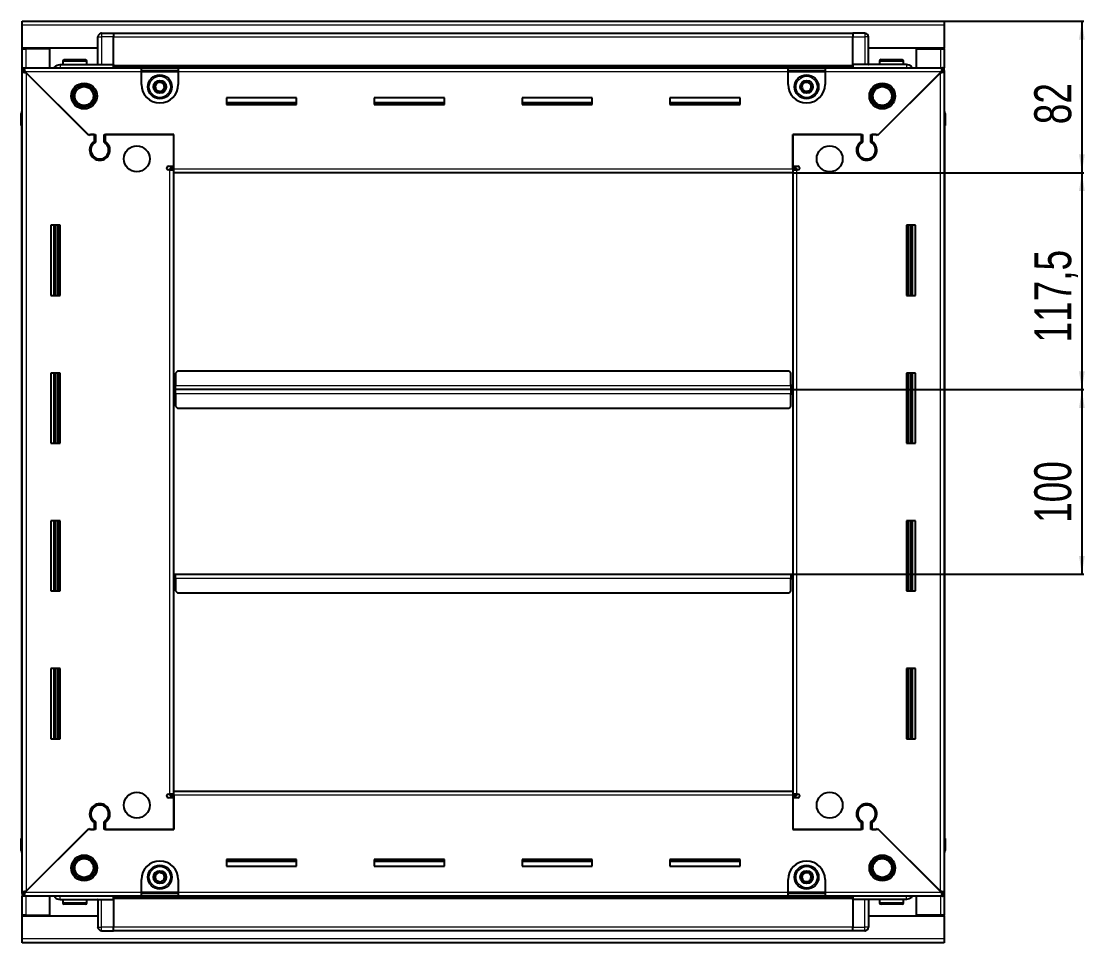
# Model space of a CAD drawing. Header units: millimetres. Extents: x 927 to 4141, y -1069 to 1542.
# Drawn here: x 3565 to 4141, y 899 to 1398 of the extents above; entities that cross this region are included whole.
import ezdxf

# ---------------------------------------------------------------- set-up
doc = ezdxf.new("R2010")
doc.units = ezdxf.units.MM
doc.layers.add('FORMAT', color=7, linetype='Continuous')
doc.styles.add('SLDTEXTSTYLE0', font='TXT', dxfattribs={"width": 0.75})
doc.dimstyles.new('SLDDIMSTYLE0', dxfattribs={"dimtxt": 20, "dimasz": 10, "dimexe": 0, "dimexo": 0.0625, "dimgap": 5, "dimtad": 2, "dimdec": 1, "dimrnd": 1e-09, "dimzin": 12, "dimdsep": 46, "dimtxsty": 'SLDTEXTSTYLE0', "dimsah": 1, "dimcen": 0.09, "dimadec": 0, "dimazin": 3, "dimtfac": 1, "dimtofl": 0, "dimtmove": 0, "dimatfit": 3, "dimfxl": 0, "dimfrac": 2, "dimtolj": 1, "dimtzin": 12, "dimarcsym": 0})

# ---------------------------------------------------------------- blocks, each defined once
blk = doc.blocks.new('_D_5')
at = {"layer": 'FORMAT'}
for p, q in [((4064.67, 1397.66), (4140.16, 1397.66)), ((4139.16, 1397.66), (4139.16, 1315.66)), ((3982.67, 1315.66), (4140.16, 1315.66))]:
    blk.add_line(p, q, dxfattribs=at)
for points in [[(4139.16, 1397.66), (4137.62, 1387.66), (4140.7, 1387.66)], [(4139.16, 1315.66), (4140.7, 1325.66), (4137.62, 1325.66)]]:
    blk.add_solid(points, dxfattribs=at)
at = {"layer": 'FORMAT', "insert": (4113.38, 1341.88), "char_height": 20, "attachment_point": 1, "rotation": 90, "style": 'SLDTEXTSTYLE0'}
blk.add_mtext('82', dxfattribs=at)
blk = doc.blocks.new('_D_6')
at = {"layer": 'FORMAT'}
for p, q in [((3982.67, 1315.66), (4140.16, 1315.66)), ((4139.16, 1315.66), (4139.16, 1198.16)), ((3981.67, 1198.16), (4140.16, 1198.16))]:
    blk.add_line(p, q, dxfattribs=at)
for points in [[(4139.16, 1315.66), (4137.62, 1305.66), (4140.7, 1305.66)], [(4139.16, 1198.16), (4140.7, 1208.16), (4137.62, 1208.16)]]:
    blk.add_solid(points, dxfattribs=at)
at = {"layer": 'FORMAT', "insert": (4113.38, 1223.66), "char_height": 20, "attachment_point": 1, "rotation": 90, "style": 'SLDTEXTSTYLE0'}
blk.add_mtext('117,5', dxfattribs=at)
blk = doc.blocks.new('_D_7')
at = {"layer": 'FORMAT'}
for p, q in [((3981.67, 1198.16), (4140.16, 1198.16)), ((4139.16, 1198.16), (4139.16, 1098.16)), ((3981.67, 1098.16), (4140.16, 1098.16))]:
    blk.add_line(p, q, dxfattribs=at)
for points in [[(4139.16, 1198.16), (4137.62, 1188.16), (4140.7, 1188.16)], [(4139.16, 1098.16), (4140.7, 1108.16), (4137.62, 1108.16)]]:
    blk.add_solid(points, dxfattribs=at)
at = {"layer": 'FORMAT', "insert": (4113.38, 1125.99), "char_height": 20, "attachment_point": 1, "rotation": 90, "style": 'SLDTEXTSTYLE0'}
blk.add_mtext('100', dxfattribs=at)

msp = doc.modelspace()

# ---------------------------------------------------------------- linework, layer by layer
at = {"color": 7, "linetype": 'Continuous', "lineweight": 25}
for p, q in [((3565.66, 1395.56), (3565.66, 1397.66)), ((3565.66, 1397.66), (4064.66, 1397.66)), ((3565.66, 1383.16), (3565.66, 1395.56)), ((4064.66, 1397.66), (4064.66, 1395.56)), ((4064.66, 1395.56), (4064.66, 1383.16)), ((3606.66, 1374.16), (3606.66, 1389.16)), ((3607.34, 1390.66), (3607.34, 1390.66)), ((3608.66, 1391.16), (3615.16, 1391.16)), ((3608.66, 1391.16), (3615.16, 1391.16)), ((3615.16, 1391.16), (3615.16, 1391.16)), ((3615.16, 1391.16), (3615.16, 1391.16)), ((3615.16, 1391.16), (3615.16, 1389.16)), ((4015.16, 1391.01), (3615.16, 1391.01)), ((3615.16, 1374.16), (3615.16, 1389.16)), ((4015.16, 1391.16), (4015.16, 1391.16)), ((4021.66, 1391.16), (4015.16, 1391.16)), ((4021.66, 1391.16), (4015.16, 1391.16)), ((4015.16, 1391.16), (4015.16, 1389.16)), ((4015.16, 1374.16), (4015.16, 1389.16)), ((4023.66, 1389.16), (4023.66, 1389.16)), ((4023.66, 1374.16), (4023.66, 1389.16)), ((3606.66, 1383.16), (3565.66, 1383.16)), ((3565.66, 1382.66), (3565.66, 1383.16)), ((3565.66, 1372.41), (3565.66, 1382.66)), ((3565.66, 1382.66), (3567.76, 1382.66)), ((3567.16, 1382.66), (3567.16, 1383.16)), ((3580.66, 1382.66), (3567.76, 1382.66)), ((3580.66, 1372.41), (3580.66, 1382.66)), ((4064.66, 1383.16), (4023.66, 1383.16)), ((4049.66, 1372.41), (4049.66, 1382.66)), ((4049.66, 1382.66), (4062.56, 1382.66)), ((4062.56, 1382.66), (4064.66, 1382.66)), ((4063.16, 1382.66), (4063.16, 1383.16)), ((4064.66, 1382.66), (4064.66, 1383.16)), ((4064.66, 1382.66), (4064.66, 1372.41)), ((3587.66, 1376.06), (3587.66, 1374.16)), ((3588.46, 1376.86), (3599.86, 1376.86)), ((3600.66, 1374.16), (3600.66, 1376.06)), ((4029.66, 1376.06), (4029.66, 1374.16)), ((4030.46, 1376.86), (4041.86, 1376.86)), ((4042.66, 1374.16), (4042.66, 1376.06)), ((3565.66, 1370.91), (3565.66, 1372.41)), ((3565.66, 1372.41), (3566.66, 1372.41)), ((3565.66, 1370.41), (3565.66, 1370.91)), ((3565.66, 1370.91), (3566.66, 1370.91)), ((3565.66, 925.91), (3565.66, 1370.41)), ((3567.16, 1370.41), (3565.66, 1370.41)), ((3566.66, 1370.91), (3566.66, 1372.41)), ((3566.66, 1372.41), (3630.16, 1372.41)), ((3567.26, 1370.31), (3601.16, 1336.41)), ((3601.86, 1335.71), (3567.76, 1369.81)), ((3586.16, 1374.16), (3615.16, 1374.16)), ((3615.09, 1372.41), (3615.16, 1374.13)), ((3615.16, 1374.16), (3615.16, 1373.66)), ((3615.16, 1373.01), (4015.16, 1373.01)), ((3630.16, 1370.31), (3630.16, 1372.41)), ((3630.16, 1372.41), (3650.16, 1372.41)), ((3630.16, 1370.91), (3650.16, 1370.91)), ((3630.16, 1363.41), (3630.16, 1370.31)), ((3650.16, 1372.41), (3980.16, 1372.41)), ((3650.16, 1372.41), (3650.16, 1370.31)), ((3650.16, 1370.31), (3650.16, 1363.41)), ((3980.16, 1370.31), (3980.16, 1372.41)), ((3980.16, 1372.41), (4000.16, 1372.41)), ((3980.16, 1370.91), (4000.16, 1370.91)), ((3980.16, 1363.41), (3980.16, 1370.31)), ((4000.16, 1372.41), (4063.66, 1372.41)), ((4000.16, 1372.41), (4000.16, 1370.31)), ((4000.16, 1370.31), (4000.16, 1363.41)), ((4015.16, 1374.16), (4015.16, 1373.66)), ((4044.16, 1374.16), (4015.16, 1374.16)), ((4015.16, 1374.13), (4015.24, 1372.41)), ((4062.56, 1369.81), (4028.46, 1335.71)), ((4029.16, 1336.41), (4063.06, 1370.31)), ((4063.16, 1370.41), (4064.66, 1370.41)), ((4063.66, 1370.91), (4063.66, 1372.41)), ((4063.66, 1372.41), (4064.66, 1372.41)), ((4063.66, 1370.91), (4064.66, 1370.91)), ((4064.66, 1370.91), (4064.66, 1372.41)), ((4064.66, 1370.91), (4064.66, 1370.41)), ((4064.66, 1370.41), (4064.66, 925.91)), ((3714.16, 1356.16), (3676.16, 1356.16)), ((3676.16, 1356.16), (3676.16, 1352.66)), ((3714.16, 1353.41), (3676.16, 1353.41)), ((3676.16, 1352.66), (3714.16, 1352.66)), ((3714.16, 1352.66), (3714.16, 1356.16)), ((3794.16, 1356.16), (3756.16, 1356.16)), ((3756.16, 1356.16), (3756.16, 1352.66)), ((3794.16, 1353.41), (3756.16, 1353.41)), ((3756.16, 1352.66), (3794.16, 1352.66)), ((3794.16, 1352.66), (3794.16, 1356.16)), ((3874.16, 1356.16), (3836.16, 1356.16)), ((3836.16, 1356.16), (3836.16, 1352.66)), ((3874.16, 1353.41), (3836.16, 1353.41)), ((3836.16, 1352.66), (3874.16, 1352.66)), ((3874.16, 1352.66), (3874.16, 1356.16)), ((3954.16, 1356.16), (3916.16, 1356.16)), ((3916.16, 1356.16), (3916.16, 1352.66)), ((3954.16, 1353.41), (3916.16, 1353.41)), ((3916.16, 1352.66), (3954.16, 1352.66)), ((3954.16, 1352.66), (3954.16, 1356.16)), ((3565.16, 1347.66), (3565.16, 1341.16)), ((3565.16, 1341.16), (3565.16, 1347.66)), ((4064.66, 1348.98), (4064.66, 1348.98)), ((4065.16, 1347.66), (4065.16, 1341.16)), ((4065.16, 1341.16), (4065.16, 1347.66)), ((3565.16, 1341.16), (3565.16, 1341.16)), ((3565.66, 1341.16), (3565.16, 1341.16)), ((3565.31, 1341.16), (3565.31, 955.16)), ((4064.66, 1341.16), (4065.16, 1341.16)), ((4065.01, 955.16), (4065.01, 1341.16)), ((4065.16, 1341.16), (4065.16, 1341.16)), ((4065.16, 1341.16), (4065.16, 1341.16)), ((3601.16, 1336.41), (3605.36, 1336.41)), ((3602.56, 1336.41), (3601.86, 1335.71)), ((3604.66, 1336.41), (3602.56, 1336.41)), ((3604.66, 1336.41), (3604.66, 1332.52)), ((3605.36, 1336.41), (3605.36, 1332.12)), ((3609.96, 1336.41), (3647.66, 1336.41)), ((3609.96, 1332.12), (3609.96, 1336.41)), ((3610.66, 1332.52), (3610.66, 1336.41)), ((3647.66, 1336.41), (3610.66, 1336.41)), ((3647.66, 1317.76), (3647.66, 1336.41)), ((3647.66, 1319.16), (3647.66, 1336.41)), ((3982.66, 1336.41), (4020.36, 1336.41)), ((3982.66, 1317.76), (3982.66, 1336.41)), ((3982.66, 1336.41), (3982.66, 1319.16)), ((4019.66, 1336.41), (3982.66, 1336.41)), ((4019.66, 1336.41), (4019.66, 1332.52)), ((4020.36, 1336.41), (4020.36, 1332.12)), ((4024.96, 1336.41), (4029.16, 1336.41)), ((4024.96, 1332.12), (4024.96, 1336.41)), ((4027.76, 1336.41), (4025.66, 1336.41)), ((4025.66, 1332.52), (4025.66, 1336.41)), ((4028.46, 1335.71), (4027.76, 1336.41)), ((3605.66, 1323.55), (3605.66, 1322.79)), ((3644.81, 1319.16), (3647.66, 1319.16)), ((3647.66, 1318.16), (3645.66, 1318.16)), ((3645.66, 1318.16), (3645.66, 1317.16)), ((3982.66, 1319.16), (3985.51, 1319.16)), ((3984.66, 1318.16), (3982.66, 1318.16)), ((3984.66, 1317.16), (3984.66, 1318.16)), ((4024.66, 1323.55), (4024.66, 1322.79)), ((3645.56, 1317.16), (3644.81, 1317.16)), ((3645.56, 1317.16), (3647.66, 1317.16)), ((3647.66, 1315.66), (3647.66, 1317.76)), ((3982.66, 1315.66), (3647.66, 1315.66)), ((3647.66, 980.66), (3647.66, 1315.66)), ((3982.66, 1317.76), (3982.66, 1315.66)), ((3982.66, 1317.16), (3984.76, 1317.16)), ((3982.66, 1315.66), (3982.66, 980.66)), ((3985.51, 1317.16), (3984.76, 1317.16)), ((3586.16, 1287.16), (3581.16, 1287.16)), ((3581.16, 1287.16), (3581.16, 1249.16)), ((3583.31, 1249.16), (3583.31, 1287.16)), ((3585.1, 1249.16), (3585.1, 1287.16)), ((3585.14, 1249.16), (3585.14, 1287.16)), ((3586.16, 1249.16), (3586.16, 1287.16)), ((4044.16, 1287.16), (4044.16, 1249.16)), ((4049.16, 1287.16), (4044.16, 1287.16)), ((4045.18, 1287.16), (4045.18, 1249.16)), ((4045.22, 1287.16), (4045.22, 1249.16)), ((4047.01, 1287.16), (4047.01, 1249.16)), ((4049.16, 1249.16), (4049.16, 1287.16)), ((3581.16, 1249.16), (3586.16, 1249.16)), ((4044.16, 1249.16), (4049.16, 1249.16)), ((3586.16, 1207.16), (3581.16, 1207.16)), ((3581.16, 1207.16), (3581.16, 1169.16)), ((3583.31, 1169.16), (3583.31, 1207.16)), ((3585.1, 1169.16), (3585.1, 1207.16)), ((3585.14, 1169.16), (3585.14, 1207.16)), ((3586.16, 1169.16), (3586.16, 1207.16)), ((3649.66, 1208.16), (3648.66, 1207.16)), ((3648.66, 1207.16), (3648.66, 1200.26)), ((3980.66, 1208.16), (3649.66, 1208.16)), ((3981.66, 1207.16), (3980.66, 1208.16)), ((3981.66, 1200.26), (3981.66, 1207.16)), ((4044.16, 1207.16), (4044.16, 1169.16)), ((4049.16, 1207.16), (4044.16, 1207.16)), ((4045.18, 1207.16), (4045.18, 1169.16)), ((4045.22, 1207.16), (4045.22, 1169.16)), ((4047.01, 1207.16), (4047.01, 1169.16)), ((4049.16, 1169.16), (4049.16, 1207.16)), ((3648.41, 1198.16), (3647.66, 1198.16)), ((3648.66, 1201.01), (3648.41, 1201.01)), ((3648.41, 1201.01), (3648.41, 1198.16)), ((3648.41, 1198.16), (3648.41, 1195.31)), ((3648.66, 1198.16), (3648.66, 1200.26)), ((3981.66, 1198.16), (3648.66, 1198.16)), ((3648.66, 1196.06), (3648.66, 1198.16)), ((3981.91, 1201.01), (3981.66, 1201.01)), ((3981.66, 1200.26), (3981.66, 1198.16)), ((3981.66, 1198.16), (3981.66, 1196.06)), ((3981.91, 1198.16), (3981.91, 1201.01)), ((3982.66, 1198.16), (3981.91, 1198.16)), ((3981.91, 1195.31), (3981.91, 1198.16)), ((3648.41, 1195.31), (3648.66, 1195.31)), ((3648.66, 1196.06), (3648.66, 1189.16)), ((3981.66, 1189.16), (3981.66, 1196.06)), ((3981.66, 1195.31), (3981.91, 1195.31)), ((3648.66, 1189.16), (3649.66, 1188.16)), ((3649.66, 1188.16), (3980.66, 1188.16)), ((3980.66, 1188.16), (3981.66, 1189.16)), ((3581.16, 1169.16), (3586.16, 1169.16)), ((4044.16, 1169.16), (4049.16, 1169.16)), ((3586.16, 1127.16), (3581.16, 1127.16)), ((3581.16, 1127.16), (3581.16, 1089.16)), ((3583.31, 1089.16), (3583.31, 1127.16)), ((3585.1, 1089.16), (3585.1, 1127.16)), ((3585.14, 1089.16), (3585.14, 1127.16)), ((3586.16, 1089.16), (3586.16, 1127.16)), ((4044.16, 1127.16), (4044.16, 1089.16)), ((4049.16, 1127.16), (4044.16, 1127.16)), ((4045.18, 1127.16), (4045.18, 1089.16)), ((4045.22, 1127.16), (4045.22, 1089.16)), ((4047.01, 1127.16), (4047.01, 1089.16)), ((4049.16, 1089.16), (4049.16, 1127.16)), ((3647.66, 1098.16), (3648.41, 1098.16)), ((3648.41, 1098.16), (3648.41, 1095.31)), ((3648.41, 1095.31), (3648.66, 1095.31)), ((3648.66, 1096.06), (3648.66, 1098.16)), ((3648.66, 1098.16), (3981.66, 1098.16)), ((3648.66, 1096.06), (3648.66, 1089.16)), ((3981.66, 1098.16), (3981.66, 1096.06)), ((3981.66, 1089.16), (3981.66, 1096.06)), ((3981.66, 1095.31), (3981.91, 1095.31)), ((3981.91, 1095.31), (3981.91, 1098.16)), ((3981.91, 1098.16), (3982.66, 1098.16)), ((3581.16, 1089.16), (3586.16, 1089.16)), ((3648.66, 1089.16), (3649.66, 1088.16)), ((3649.66, 1088.16), (3980.66, 1088.16)), ((3980.66, 1088.16), (3981.66, 1089.16)), ((4044.16, 1089.16), (4049.16, 1089.16)), ((3586.16, 1047.16), (3581.16, 1047.16)), ((3581.16, 1047.16), (3581.16, 1009.16)), ((3583.31, 1009.16), (3583.31, 1047.16)), ((3585.1, 1009.16), (3585.1, 1047.16)), ((3585.14, 1009.16), (3585.14, 1047.16)), ((3586.16, 1009.16), (3586.16, 1047.16)), ((4044.16, 1047.16), (4044.16, 1009.16)), ((4049.16, 1047.16), (4044.16, 1047.16)), ((4045.18, 1047.16), (4045.18, 1009.16)), ((4045.22, 1047.16), (4045.22, 1009.16)), ((4047.01, 1047.16), (4047.01, 1009.16)), ((4049.16, 1009.16), (4049.16, 1047.16)), ((3581.16, 1009.16), (3586.16, 1009.16)), ((4044.16, 1009.16), (4049.16, 1009.16)), ((3644.81, 979.16), (3645.56, 979.16)), ((3647.66, 979.16), (3645.56, 979.16)), ((3645.66, 979.16), (3645.66, 978.16)), ((3647.66, 978.56), (3647.66, 980.66)), ((3647.66, 980.66), (3982.66, 980.66)), ((3647.66, 978.56), (3647.66, 959.91)), ((3982.66, 980.66), (3982.66, 978.56)), ((3984.76, 979.16), (3982.66, 979.16)), ((3982.66, 978.56), (3982.66, 959.91)), ((3984.66, 978.16), (3984.66, 979.16)), ((3984.76, 979.16), (3985.51, 979.16)), ((3605.66, 973.53), (3605.66, 972.77)), ((3647.66, 977.16), (3644.81, 977.16)), ((3645.66, 978.16), (3647.66, 978.16)), ((3647.66, 959.91), (3647.66, 977.16)), ((3982.66, 978.16), (3984.66, 978.16)), ((3982.66, 977.16), (3982.66, 959.91)), ((3985.51, 977.16), (3982.66, 977.16)), ((4024.66, 973.53), (4024.66, 972.77)), ((3604.66, 963.8), (3604.66, 959.91)), ((3605.36, 964.2), (3605.36, 959.91)), ((3609.96, 959.91), (3609.96, 964.2)), ((3610.66, 959.91), (3610.66, 963.8)), ((4019.66, 963.8), (4019.66, 959.91)), ((4020.36, 964.2), (4020.36, 959.91)), ((4024.96, 959.91), (4024.96, 964.2)), ((4025.66, 959.91), (4025.66, 963.8)), ((3601.16, 959.91), (3567.26, 926.01)), ((3567.76, 926.51), (3601.86, 960.61)), ((3605.36, 959.91), (3601.16, 959.91)), ((3601.86, 960.61), (3602.56, 959.91)), ((3602.56, 959.91), (3604.66, 959.91)), ((3647.66, 959.91), (3609.96, 959.91)), ((3610.66, 959.91), (3647.66, 959.91)), ((4020.36, 959.91), (3982.66, 959.91)), ((3982.66, 959.91), (4019.66, 959.91)), ((4029.16, 959.91), (4024.96, 959.91)), ((4025.66, 959.91), (4027.76, 959.91)), ((4027.76, 959.91), (4028.46, 960.61)), ((4028.46, 960.61), (4062.56, 926.51)), ((4063.06, 926.01), (4029.16, 959.91)), ((3565.16, 955.16), (3565.16, 955.16)), ((3565.16, 948.66), (3565.16, 955.16)), ((3565.16, 955.16), (3565.16, 955.16)), ((3565.16, 955.16), (3565.16, 948.66)), ((3565.66, 955.16), (3565.16, 955.16)), ((4064.66, 955.16), (4065.16, 955.16)), ((4065.16, 955.16), (4065.16, 955.16)), ((4065.16, 948.66), (4065.16, 955.16)), ((4065.16, 955.16), (4065.16, 948.66)), ((3565.66, 947.34), (3565.66, 947.34)), ((3714.16, 943.66), (3676.16, 943.66)), ((3676.16, 943.66), (3676.16, 940.16)), ((3676.16, 942.91), (3714.16, 942.91)), ((3676.16, 940.16), (3714.16, 940.16)), ((3714.16, 940.16), (3714.16, 943.66)), ((3794.16, 943.66), (3756.16, 943.66)), ((3756.16, 943.66), (3756.16, 940.16)), ((3756.16, 942.91), (3794.16, 942.91)), ((3756.16, 940.16), (3794.16, 940.16)), ((3794.16, 940.16), (3794.16, 943.66)), ((3874.16, 943.66), (3836.16, 943.66)), ((3836.16, 943.66), (3836.16, 940.16)), ((3836.16, 942.91), (3874.16, 942.91)), ((3836.16, 940.16), (3874.16, 940.16)), ((3874.16, 940.16), (3874.16, 943.66)), ((3954.16, 943.66), (3916.16, 943.66)), ((3916.16, 943.66), (3916.16, 940.16)), ((3916.16, 942.91), (3954.16, 942.91)), ((3916.16, 940.16), (3954.16, 940.16)), ((3954.16, 940.16), (3954.16, 943.66)), ((3630.16, 926.01), (3630.16, 932.91)), ((3650.16, 932.91), (3650.16, 926.01)), ((3980.16, 926.01), (3980.16, 932.91)), ((4000.16, 932.91), (4000.16, 926.01)), ((3565.66, 925.41), (3565.66, 925.91)), ((3567.16, 925.91), (3565.66, 925.91)), ((3565.66, 925.41), (3565.66, 923.91)), ((3566.66, 925.41), (3565.66, 925.41)), ((3565.66, 913.66), (3565.66, 923.91)), ((3566.66, 923.91), (3565.66, 923.91)), ((3566.66, 925.41), (3566.66, 923.91)), ((3630.16, 923.91), (3566.66, 923.91)), ((3580.66, 913.66), (3580.66, 923.91)), ((3586.16, 922.16), (3615.16, 922.16)), ((3587.66, 922.16), (3587.66, 920.26)), ((3600.66, 920.26), (3600.66, 922.16)), ((3606.66, 922.16), (3606.66, 907.16)), ((3615.16, 922.19), (3615.09, 923.91)), ((4015.16, 923.31), (3615.16, 923.31)), ((3615.16, 922.16), (3615.16, 922.66)), ((3615.16, 922.16), (3615.16, 907.16)), ((3630.16, 923.91), (3630.16, 926.01)), ((3650.16, 925.41), (3630.16, 925.41)), ((3650.16, 923.91), (3630.16, 923.91)), ((3650.16, 926.01), (3650.16, 923.91)), ((3980.16, 923.91), (3650.16, 923.91)), ((3980.16, 923.91), (3980.16, 926.01)), ((4000.16, 925.41), (3980.16, 925.41)), ((4000.16, 923.91), (3980.16, 923.91)), ((4000.16, 926.01), (4000.16, 923.91)), ((4063.66, 923.91), (4000.16, 923.91)), ((4015.24, 923.91), (4015.16, 922.19)), ((4015.16, 922.16), (4015.16, 922.66)), ((4044.16, 922.16), (4015.16, 922.16)), ((4015.16, 922.16), (4015.16, 907.16)), ((4023.66, 922.16), (4023.66, 907.16)), ((4029.66, 922.16), (4029.66, 920.26)), ((4042.66, 920.26), (4042.66, 922.16)), ((4049.66, 913.66), (4049.66, 923.91)), ((4063.16, 925.91), (4064.66, 925.91)), ((4063.66, 925.41), (4063.66, 923.91)), ((4064.66, 925.41), (4063.66, 925.41)), ((4064.66, 923.91), (4063.66, 923.91)), ((4064.66, 925.91), (4064.66, 925.41)), ((4064.66, 925.41), (4064.66, 923.91)), ((4064.66, 923.91), (4064.66, 913.66)), ((3592.24, 919.46), (3588.46, 919.46)), ((3599.86, 919.46), (3592.24, 919.46)), ((4037.45, 919.46), (4030.46, 919.46)), ((4041.86, 919.46), (4037.45, 919.46)), ((3567.76, 913.66), (3565.66, 913.66)), ((3565.66, 913.16), (3565.66, 913.66)), ((3565.66, 900.76), (3565.66, 913.16)), ((3565.66, 913.16), (3606.66, 913.16)), ((3567.16, 913.16), (3567.16, 913.66)), ((3567.76, 913.66), (3580.66, 913.66)), ((4023.66, 913.16), (4064.66, 913.16)), ((4062.56, 913.66), (4049.66, 913.66)), ((4064.66, 913.66), (4062.56, 913.66)), ((4063.16, 913.16), (4063.16, 913.66)), ((4064.66, 913.16), (4064.66, 913.66)), ((4064.66, 913.16), (4064.66, 900.76)), ((3606.66, 907.16), (3606.66, 907.16)), ((3608.66, 905.16), (3615.16, 905.16)), ((3608.66, 905.16), (3615.16, 905.16)), ((3615.16, 905.16), (3615.16, 907.16)), ((3615.16, 905.31), (4015.16, 905.31)), ((3615.16, 905.16), (3615.16, 905.16)), ((4015.16, 905.16), (4015.16, 907.16)), ((4021.66, 905.16), (4015.16, 905.16)), ((4015.16, 905.16), (4015.16, 905.16)), ((4015.16, 905.16), (4015.16, 905.16)), ((4021.66, 905.16), (4015.16, 905.16)), ((4022.98, 905.66), (4022.98, 905.66)), ((3565.66, 898.66), (3565.66, 900.76)), ((4064.66, 898.66), (3565.66, 898.66)), ((4064.66, 900.76), (4064.66, 898.66))]:
    msp.add_line(p, q, dxfattribs=at)
at = {"color": 8, "linetype": 'Continuous', "lineweight": 18}
for p, q in [((4064.66, 1395.56), (3565.66, 1395.56)), ((3606.66, 1389.16), (3608.66, 1389.16)), ((3608.66, 1391.16), (3608.66, 1389.16)), ((3608.66, 1389.16), (3608.66, 1374.16)), ((3615.16, 1389.16), (3608.66, 1389.16)), ((4015.16, 1389.01), (3615.16, 1389.01)), ((4015.16, 1389.16), (4021.66, 1389.16)), ((4021.66, 1391.16), (4021.66, 1389.16)), ((4021.66, 1389.16), (4021.66, 1374.16)), ((4023.66, 1389.16), (4021.66, 1389.16)), ((3567.76, 1382.66), (3567.76, 1383.16)), ((3567.76, 1372.41), (3567.76, 1382.66)), ((4062.56, 1383.16), (4062.56, 1382.66)), ((4062.56, 1382.66), (4062.56, 1372.41)), ((3587.66, 1376.06), (3600.66, 1376.06)), ((4029.66, 1376.06), (4042.66, 1376.06)), ((3630.16, 1370.31), (3567.26, 1370.31)), ((3567.76, 1369.81), (3567.76, 926.51)), ((4015.16, 1373.66), (3615.16, 1373.66)), ((4015.16, 1372.42), (3615.16, 1372.42)), ((3630.16, 1370.31), (3650.16, 1370.31)), ((3980.16, 1370.31), (3650.16, 1370.31)), ((3980.16, 1370.31), (4000.16, 1370.31)), ((4063.06, 1370.31), (4000.16, 1370.31)), ((4062.56, 926.51), (4062.56, 1369.81)), ((3565.66, 1347.66), (3565.16, 1347.66)), ((4064.66, 1347.66), (4065.16, 1347.66)), ((3645.56, 979.16), (3645.56, 1317.16)), ((3647.66, 1317.76), (3982.66, 1317.76)), ((3984.76, 1317.16), (3984.76, 979.16)), ((3582.66, 1287.16), (3582.66, 1249.16)), ((3583.9, 1287.16), (3583.9, 1249.16)), ((4046.43, 1249.16), (4046.43, 1287.16)), ((4047.66, 1249.16), (4047.66, 1287.16)), ((3582.66, 1207.16), (3582.66, 1169.16)), ((3583.9, 1207.16), (3583.9, 1169.16)), ((4046.43, 1169.16), (4046.43, 1207.16)), ((4047.66, 1169.16), (4047.66, 1207.16)), ((3981.66, 1200.26), (3648.66, 1200.26)), ((3648.66, 1196.06), (3981.66, 1196.06)), ((3582.66, 1127.16), (3582.66, 1089.16)), ((3583.9, 1127.16), (3583.9, 1089.16)), ((4046.43, 1089.16), (4046.43, 1127.16)), ((4047.66, 1089.16), (4047.66, 1127.16)), ((3648.66, 1096.06), (3981.66, 1096.06)), ((3582.66, 1047.16), (3582.66, 1009.16)), ((3583.9, 1047.16), (3583.9, 1009.16)), ((4046.43, 1009.16), (4046.43, 1047.16)), ((4047.66, 1009.16), (4047.66, 1047.16)), ((3982.66, 978.56), (3647.66, 978.56)), ((3565.66, 948.66), (3565.16, 948.66)), ((4064.66, 948.66), (4065.16, 948.66)), ((3567.26, 926.01), (3630.16, 926.01)), ((3567.76, 913.66), (3567.76, 923.91)), ((3608.66, 907.16), (3608.66, 922.16)), ((3615.16, 923.89), (4015.16, 923.89)), ((3615.16, 922.66), (4015.16, 922.66)), ((3650.16, 926.01), (3630.16, 926.01)), ((3650.16, 926.01), (3980.16, 926.01)), ((4000.16, 926.01), (3980.16, 926.01)), ((4000.16, 926.01), (4063.06, 926.01)), ((4021.66, 907.16), (4021.66, 922.16)), ((4062.56, 923.91), (4062.56, 913.66)), ((3591.97, 920.26), (3587.66, 920.26)), ((3600.66, 920.26), (3591.97, 920.26)), ((4037.64, 920.26), (4029.66, 920.26)), ((4042.66, 920.26), (4037.64, 920.26)), ((3567.76, 913.16), (3567.76, 913.66)), ((4062.56, 913.66), (4062.56, 913.16)), ((3606.66, 907.16), (3608.66, 907.16)), ((3615.16, 907.16), (3608.66, 907.16)), ((3608.66, 905.16), (3608.66, 907.16)), ((3615.16, 907.31), (4015.16, 907.31)), ((4015.16, 907.16), (4021.66, 907.16)), ((4023.66, 907.16), (4021.66, 907.16)), ((4021.66, 905.16), (4021.66, 907.16)), ((4064.66, 900.76), (3565.66, 900.76))]:
    msp.add_line(p, q, dxfattribs=at)
at = {"color": 7, "linetype": 'Continuous', "lineweight": 25, "flags": 128}
msp.add_lwpolyline([(3606.81, 906.41), (3606.7, 906.77), (3606.66, 907.16)], dxfattribs=at)
at = {"color": 7, "linetype": 'Continuous', "lineweight": 25}
for centre, radius in [((3599.16, 1357.16), 7), ((3640.16, 1362.16), 6.5), ((3640.16, 1362.16), 3.46), ((3990.16, 1362.16), 6.5), ((3990.16, 1362.16), 3.46), ((4031.16, 1357.16), 7), ((3599.16, 1357.16), 6.02), ((3599.16, 1357.16), 5.1), ((4031.16, 1357.16), 6.03), ((4031.16, 1357.16), 5.1), ((3627.66, 1323.16), 7), ((4002.66, 1323.16), 7), ((3627.66, 973.16), 7), ((4002.66, 973.16), 7), ((3599.16, 939.16), 7), ((3599.16, 939.16), 6.03), ((3599.16, 939.16), 5.1), ((4031.16, 939.16), 7), ((4031.16, 939.16), 6.03), ((4031.16, 939.16), 5.1), ((3640.16, 934.16), 6.5), ((3990.16, 934.16), 6.5), ((3640.16, 934.16), 3.46), ((3990.16, 934.16), 3.46)]:
    msp.add_circle(centre, radius, dxfattribs=at)
at = {"color": 8, "linetype": 'Continuous', "lineweight": 18}
for centre in [(3640.16, 1362.16), (3990.16, 1362.16), (3640.16, 934.16), (3990.16, 934.16)]:
    msp.add_circle(centre, 5.7, dxfattribs=at)
at = {"color": 7, "linetype": 'Continuous', "lineweight": 25}
for centre, radius, start, end in [((3608.66, 1389.16), 2, 90, 180), ((3608.66, 1389.16), 2, 123.94202, 131.40962), ((3608.66, 1389.16), 2, 90, 108.58003), ((4021.66, 1389.16), 2, 0, 90), ((4021.66, 1389.16), 2, 0, 90), ((3588.46, 1376.06), 0.8, 90, 180), ((3599.86, 1376.06), 0.8, 0, 90), ((4030.46, 1376.06), 0.8, 90, 180), ((4041.86, 1376.06), 0.8, 0, 90), ((3606.46, 1374.36), 0.2, 270, 0), ((4023.86, 1374.36), 0.2, 180, 270), ((3640.16, 1362.16), 2.5, 74.01559, 134.01559), ((3640.16, 1362.16), 2.5, 14.01559, 74.01559), ((3990.16, 1362.16), 2.5, 100.11158, 160.11158), ((3990.16, 1362.16), 2.5, 40.11158, 100.11158), ((3640.16, 1363.41), 10, 180, 270), ((3640.16, 1362.16), 2.5, 134.01559, 194.01559), ((3640.16, 1362.16), 2.5, 194.01559, 254.01559), ((3640.16, 1362.16), 2.5, 254.01559, 314.01559), ((3640.16, 1363.41), 10, 270, 0), ((3640.16, 1362.16), 2.5, 314.01559, 14.01559), ((3990.16, 1363.41), 10, 180, 270), ((3990.16, 1362.16), 2.5, 160.11158, 220.11158), ((3990.16, 1362.16), 2.5, 220.11158, 280.11158), ((3990.16, 1363.41), 10, 270, 0), ((3990.16, 1362.16), 2.5, 280.11158, 340.11158), ((3990.16, 1362.16), 2.5, 340.11158, 40.11158), ((3567.16, 1347.66), 2, 138.57492, 180), ((3567.16, 1347.66), 2, 138.59038, 180), ((4063.16, 1347.66), 2, 33.78451, 41.40962), ((4063.16, 1347.66), 2, 0, 41.39416), ((4063.16, 1347.66), 2, 360, 19.56674), ((3607.66, 1327.91), 5.5, 123.05573, 56.94427), ((3607.66, 1327.91), 4.8, 118.63099, 61.36901), ((4022.66, 1327.91), 5.5, 123.05573, 56.94427), ((4022.66, 1327.91), 4.8, 118.63099, 61.36901), ((3644.81, 1318.16), 1, 90, 270), ((3985.51, 1318.16), 1, 270, 90), ((3644.81, 978.16), 1, 90, 270), ((3985.51, 978.16), 1, 270, 90), ((3607.66, 968.41), 5.5, 303.05573, 236.94427), ((3607.66, 968.41), 4.8, 298.63099, 241.36901), ((4022.66, 968.41), 5.5, 303.05573, 236.94427), ((4022.66, 968.41), 4.8, 298.63099, 241.36901), ((3567.16, 948.66), 2, 180, 221.39416), ((4063.16, 948.66), 2, 318.57492, 360), ((4063.16, 948.66), 2, 318.59038, 0), ((3640.16, 932.91), 10, 90, 180), ((3640.16, 932.91), 10, 0, 90), ((3990.16, 932.91), 10, 90, 180), ((3990.16, 932.91), 10, 0, 90), ((3640.16, 934.16), 2.5, 127.47401, 187.47401), ((3640.16, 934.16), 2.5, 187.47401, 247.47401), ((3640.16, 934.16), 2.5, 67.47401, 127.47401), ((3640.16, 934.16), 2.5, 7.47401, 67.47401), ((3640.16, 934.16), 2.5, 307.47401, 7.47401), ((3990.16, 934.16), 2.5, 147.04236, 207.04236), ((3990.16, 934.16), 2.5, 207.04236, 267.04236), ((3990.16, 934.16), 2.5, 87.04236, 147.04236), ((3990.16, 934.16), 2.5, 267.04236, 327.04236), ((3990.16, 934.16), 2.5, 27.04236, 87.04236), ((3990.16, 934.16), 2.5, 327.04236, 27.04236), ((3640.16, 934.16), 2.5, 247.47401, 307.47401), ((3606.46, 921.96), 0.2, 0, 90), ((4023.86, 921.96), 0.2, 90, 180), ((3588.46, 920.26), 0.8, 180, 270), ((3599.86, 920.26), 0.8, 270, 360), ((4030.46, 920.26), 0.8, 180, 270), ((4041.86, 920.26), 0.8, 270, 360), ((3608.66, 907.16), 2, 180, 270), ((4021.66, 907.16), 2, 270, 0), ((4021.66, 907.16), 2, 270, 288.58003), ((4021.66, 907.16), 2, 303.94202, 311.40962)]:
    msp.add_arc(centre, radius, start, end, dxfattribs=at)
for points, knots in [([(3565.66, 1370.41), (3565.69, 1370.36), (3565.74, 1370.27), (3566.13, 1370.14), (3566.69, 1370.01), (3567.27, 1369.9), (3567.64, 1369.83), (3567.76, 1369.81)], [0, 0, 0, 0, 0.230255, 0.448522, 0.666786, 0.88505, 1, 1, 1, 1]), ([(3567.26, 1370.31), (3567.22, 1370.56), (3567.13, 1371.06), (3566.99, 1371.7), (3566.86, 1372.16), (3566.75, 1372.38), (3566.68, 1372.4), (3566.66, 1372.41)], [0, 0, 0, 0, 0.2302553, 0.4485219, 0.6667858, 0.8850496, 1, 1, 1, 1]), ([(3582.95, 1372.41), (3583.07, 1372.61), (3583.45, 1373.26), (3584.61, 1373.97), (3585.64, 1374.09), (3586.16, 1374.16)], [0, 0, 0, 0, 0.18225, 0.591125, 1, 1, 1, 1]), ([(3615.16, 1374.16), (3615.16, 1374.12), (3615.16, 1374.05), (3615.16, 1373.43), (3615.16, 1372.87), (3615.16, 1372.49), (3615.16, 1372.48)], [0, 0, 0, 0, 0.330266, 0.660532, 0.990799, 1, 1, 1, 1]), ([(4015.16, 1374.16), (4015.16, 1374.12), (4015.16, 1374.05), (4015.16, 1373.43), (4015.16, 1372.87), (4015.16, 1372.49), (4015.16, 1372.48)], [0, 0, 0, 0, 0.330266, 0.660532, 0.990799, 1, 1, 1, 1]), ([(4047.38, 1372.41), (4047.26, 1372.61), (4046.87, 1373.26), (4045.72, 1373.97), (4044.68, 1374.09), (4044.16, 1374.16)], [0, 0, 0, 0, 0.18225, 0.591125, 1, 1, 1, 1]), ([(4062.56, 1369.81), (4062.81, 1369.85), (4063.31, 1369.94), (4063.95, 1370.08), (4064.41, 1370.21), (4064.63, 1370.32), (4064.65, 1370.39), (4064.66, 1370.41)], [0, 0, 0, 0, 0.230255, 0.448522, 0.666786, 0.88505, 1, 1, 1, 1]), ([(4063.66, 1372.41), (4063.62, 1372.38), (4063.53, 1372.33), (4063.39, 1371.94), (4063.26, 1371.38), (4063.15, 1370.8), (4063.08, 1370.43), (4063.06, 1370.31)], [0, 0, 0, 0, 0.2302553, 0.4485219, 0.6667858, 0.8850496, 1, 1, 1, 1]), ([(3637.39, 1362.95), (3637.76, 1363.31), (3638.45, 1363.98), (3639.14, 1364.65), (3639.46, 1364.96)], [0, 0, 0, 0, 0.534686, 1, 1, 1, 1]), ([(3639.46, 1364.96), (3639.96, 1364.82), (3640.89, 1364.55), (3641.81, 1364.29), (3642.24, 1364.16)], [0, 0, 0, 0, 0.534686, 1, 1, 1, 1]), ([(3642.24, 1364.16), (3642.27, 1364.04), (3642.41, 1363.46), (3642.65, 1362.5), (3642.85, 1361.7), (3642.94, 1361.36)], [0, 0, 0, 0, 0.133125, 0.637099, 1, 1, 1, 1]), ([(3987.32, 1361.65), (3987.36, 1361.77), (3987.57, 1362.33), (3987.9, 1363.27), (3988.18, 1364.04), (3988.3, 1364.37)], [0, 0, 0, 0, 0.133125, 0.637099, 1, 1, 1, 1]), ([(3988.3, 1364.37), (3988.81, 1364.46), (3989.76, 1364.63), (3990.7, 1364.79), (3991.14, 1364.87)], [0, 0, 0, 0, 0.534686, 1, 1, 1, 1]), ([(3991.14, 1364.87), (3991.48, 1364.48), (3992.1, 1363.74), (3992.72, 1363.01), (3993, 1362.67)], [0, 0, 0, 0, 0.534686, 1, 1, 1, 1]), ([(3638.09, 1360.15), (3638, 1360.49), (3637.8, 1361.29), (3637.56, 1362.25), (3637.42, 1362.83), (3637.39, 1362.95)], [0, 0, 0, 0, 0.362901, 0.866875, 1, 1, 1, 1]), ([(3640.86, 1359.36), (3640.36, 1359.5), (3639.44, 1359.77), (3638.51, 1360.03), (3638.09, 1360.15)], [0, 0, 0, 0, 0.534686, 1, 1, 1, 1]), ([(3642.94, 1361.36), (3642.57, 1361.01), (3641.87, 1360.34), (3641.18, 1359.67), (3640.86, 1359.36)], [0, 0, 0, 0, 0.534686, 1, 1, 1, 1]), ([(3989.18, 1359.44), (3988.85, 1359.84), (3988.23, 1360.58), (3987.61, 1361.31), (3987.32, 1361.65)], [0, 0, 0, 0, 0.5346859, 1, 1, 1, 1]), ([(3992.02, 1359.95), (3991.51, 1359.86), (3990.56, 1359.69), (3989.62, 1359.52), (3989.18, 1359.44)], [0, 0, 0, 0, 0.5346859, 1, 1, 1, 1]), ([(3993, 1362.67), (3992.89, 1362.34), (3992.61, 1361.57), (3992.27, 1360.63), (3992.06, 1360.07), (3992.02, 1359.95)], [0, 0, 0, 0, 0.362901, 0.866875, 1, 1, 1, 1]), ([(3637.49, 935.26), (3637.59, 935.34), (3638.07, 935.7), (3638.86, 936.31), (3639.51, 936.81), (3639.79, 937.02)], [0, 0, 0, 0, 0.133125, 0.637099, 1, 1, 1, 1]), ([(3637.87, 932.4), (3637.8, 932.91), (3637.68, 933.87), (3637.55, 934.82), (3637.49, 935.26)], [0, 0, 0, 0, 0.5346859, 1, 1, 1, 1]), ([(3640.54, 931.3), (3640.06, 931.49), (3639.17, 931.86), (3638.28, 932.23), (3637.87, 932.4)], [0, 0, 0, 0, 0.534686, 1, 1, 1, 1]), ([(3639.79, 937.02), (3640.26, 936.82), (3641.15, 936.45), (3642.04, 936.09), (3642.45, 935.91)], [0, 0, 0, 0, 0.5346859, 1, 1, 1, 1]), ([(3642.83, 933.05), (3642.55, 932.84), (3641.9, 932.34), (3641.11, 931.74), (3640.64, 931.37), (3640.54, 931.3)], [0, 0, 0, 0, 0.362901, 0.866875, 1, 1, 1, 1]), ([(3642.45, 935.91), (3642.52, 935.4), (3642.64, 934.45), (3642.77, 933.5), (3642.83, 933.05)], [0, 0, 0, 0, 0.534686, 1, 1, 1, 1]), ([(3987.28, 934.31), (3987.56, 934.74), (3988.08, 935.55), (3988.61, 936.36), (3988.85, 936.73)], [0, 0, 0, 0, 0.534686, 1, 1, 1, 1]), ([(3988.59, 931.74), (3988.36, 932.2), (3987.92, 933.05), (3987.48, 933.91), (3987.28, 934.31)], [0, 0, 0, 0, 0.534686, 1, 1, 1, 1]), ([(3988.85, 936.73), (3988.97, 936.72), (3989.57, 936.69), (3990.57, 936.64), (3991.39, 936.6), (3991.73, 936.58)], [0, 0, 0, 0, 0.133125, 0.637099, 1, 1, 1, 1]), ([(3993.04, 934.01), (3992.76, 933.58), (3992.24, 932.77), (3991.72, 931.96), (3991.47, 931.59)], [0, 0, 0, 0, 0.5346859, 1, 1, 1, 1]), ([(3991.73, 936.58), (3991.97, 936.12), (3992.4, 935.26), (3992.84, 934.41), (3993.04, 934.01)], [0, 0, 0, 0, 0.5346859, 1, 1, 1, 1]), ([(3991.47, 931.59), (3991.13, 931.61), (3990.31, 931.65), (3989.31, 931.7), (3988.72, 931.73), (3988.59, 931.74)], [0, 0, 0, 0, 0.362901, 0.866875, 1, 1, 1, 1]), ([(3567.76, 926.51), (3567.51, 926.46), (3567.01, 926.37), (3566.37, 926.24), (3565.91, 926.11), (3565.69, 926), (3565.67, 925.93), (3565.66, 925.91)], [0, 0, 0, 0, 0.230255, 0.448522, 0.666786, 0.88505, 1, 1, 1, 1]), ([(3566.66, 923.91), (3566.71, 923.94), (3566.8, 923.99), (3566.93, 924.38), (3567.06, 924.94), (3567.17, 925.52), (3567.24, 925.88), (3567.26, 926.01)], [0, 0, 0, 0, 0.2302553, 0.4485219, 0.6667858, 0.8850496, 1, 1, 1, 1]), ([(3582.95, 923.91), (3583.07, 923.71), (3583.45, 923.06), (3584.61, 922.35), (3585.64, 922.22), (3586.16, 922.16)], [0, 0, 0, 0, 0.18225, 0.591125, 1, 1, 1, 1]), ([(3615.16, 922.16), (3615.16, 922.2), (3615.16, 922.27), (3615.16, 922.89), (3615.16, 923.47), (3615.16, 923.86), (3615.16, 923.89)], [0, 0, 0, 0, 0.324279, 0.648558, 0.972836, 1, 1, 1, 1]), ([(4015.16, 922.16), (4015.16, 922.2), (4015.16, 922.27), (4015.16, 922.89), (4015.16, 923.45), (4015.16, 923.82), (4015.16, 923.83)], [0, 0, 0, 0, 0.330267, 0.660534, 0.990802, 1, 1, 1, 1]), ([(4047.38, 923.91), (4047.26, 923.71), (4046.87, 923.06), (4045.72, 922.35), (4044.68, 922.22), (4044.16, 922.16)], [0, 0, 0, 0, 0.1822499, 0.5911249, 1, 1, 1, 1]), ([(4064.66, 925.91), (4064.63, 925.95), (4064.58, 926.04), (4064.19, 926.18), (4063.63, 926.31), (4063.05, 926.42), (4062.69, 926.49), (4062.56, 926.51)], [0, 0, 0, 0, 0.230255, 0.448522, 0.666786, 0.88505, 1, 1, 1, 1]), ([(4063.06, 926.01), (4063.11, 925.76), (4063.2, 925.26), (4063.33, 924.62), (4063.46, 924.16), (4063.57, 923.94), (4063.64, 923.92), (4063.66, 923.91)], [0, 0, 0, 0, 0.230255, 0.448522, 0.666786, 0.88505, 1, 1, 1, 1])]:
    msp.add_open_spline(points, degree=3, knots=knots, dxfattribs=at)
for points in [[(3567.26, 1370.31), (3567.21, 1370.39), (3567.11, 1370.54), (3566.96, 1370.74), (3566.81, 1370.88), (3566.71, 1370.9), (3566.66, 1370.91)], [(3567.16, 1370.41), (3567.17, 1370.36), (3567.19, 1370.26), (3567.33, 1370.11), (3567.53, 1369.96), (3567.68, 1369.86), (3567.76, 1369.81)], [(4062.56, 1369.81), (4062.64, 1369.86), (4062.8, 1369.96), (4063, 1370.11), (4063.13, 1370.26), (4063.15, 1370.36), (4063.16, 1370.41)], [(4063.66, 1370.91), (4063.61, 1370.9), (4063.51, 1370.88), (4063.36, 1370.74), (4063.21, 1370.54), (4063.11, 1370.39), (4063.06, 1370.31)], [(3566.66, 925.41), (3566.71, 925.42), (3566.81, 925.44), (3566.96, 925.57), (3567.11, 925.77), (3567.21, 925.93), (3567.26, 926.01)], [(3567.76, 926.51), (3567.68, 926.46), (3567.53, 926.36), (3567.33, 926.21), (3567.19, 926.06), (3567.17, 925.96), (3567.16, 925.91)], [(4063.16, 925.91), (4063.15, 925.96), (4063.13, 926.06), (4063, 926.21), (4062.8, 926.36), (4062.64, 926.46), (4062.56, 926.51)], [(4063.06, 926.01), (4063.11, 925.93), (4063.21, 925.77), (4063.36, 925.57), (4063.51, 925.44), (4063.61, 925.42), (4063.66, 925.41)]]:
    msp.add_open_spline(points, degree=3, dxfattribs=at)
at = {"color": 8, "linetype": 'Continuous', "lineweight": 18}
for points, knots in [([(3586.16, 1374.16), (3586.16, 1374.11), (3586.16, 1374.04), (3586.16, 1373.6), (3586.16, 1373.15), (3586.16, 1372.74), (3586.16, 1372.46), (3586.16, 1372.41)], [0, 0, 0, 0, 0.359753, 0.553414, 0.751185, 0.948956, 1, 1, 1, 1]), ([(4044.16, 1374.16), (4044.16, 1374.11), (4044.16, 1374.04), (4044.16, 1373.6), (4044.16, 1373.15), (4044.16, 1372.74), (4044.16, 1372.46), (4044.16, 1372.41)], [0, 0, 0, 0, 0.359753, 0.553414, 0.751185, 0.948956, 1, 1, 1, 1]), ([(3586.16, 922.16), (3586.16, 922.21), (3586.16, 922.28), (3586.16, 922.71), (3586.16, 923.17), (3586.16, 923.58), (3586.16, 923.85), (3586.16, 923.91)], [0, 0, 0, 0, 0.359753, 0.553414, 0.751185, 0.948956, 1, 1, 1, 1]), ([(4044.16, 922.16), (4044.16, 922.21), (4044.16, 922.28), (4044.16, 922.71), (4044.16, 923.17), (4044.16, 923.58), (4044.16, 923.85), (4044.16, 923.91)], [0, 0, 0, 0, 0.3597529, 0.5534142, 0.7511852, 0.9489563, 1, 1, 1, 1])]:
    msp.add_open_spline(points, degree=3, knots=knots, dxfattribs=at)

# ---------------------------------------------------------------- dimensions: what is measured, and where the dimension line sits
at = {"layer": 'FORMAT'}
for base, p1, p2, picture, middle in [((4139.16, 1315.66), (4064.66, 1397.66), (3982.66, 1315.66), '_D_5', (4139.16, 1356.66)), ((4139.16, 1198.16), (3982.66, 1315.66), (3981.66, 1198.16), '_D_6', (4139.16, 1256.91)), ((4139.16, 1098.16), (3981.66, 1198.16), (3981.66, 1098.16), '_D_7', (4139.16, 1148.16))]:
    dim = msp.add_linear_dim(base=base, p1=p1, p2=p2, angle=90, dimstyle='SLDDIMSTYLE0', dxfattribs=at)
    dim.commit()
    dim.dimension.update_dxf_attribs({"geometry": picture, "text_midpoint": middle, "dimtype": 160})

doc.saveas('drawing.dxf')
